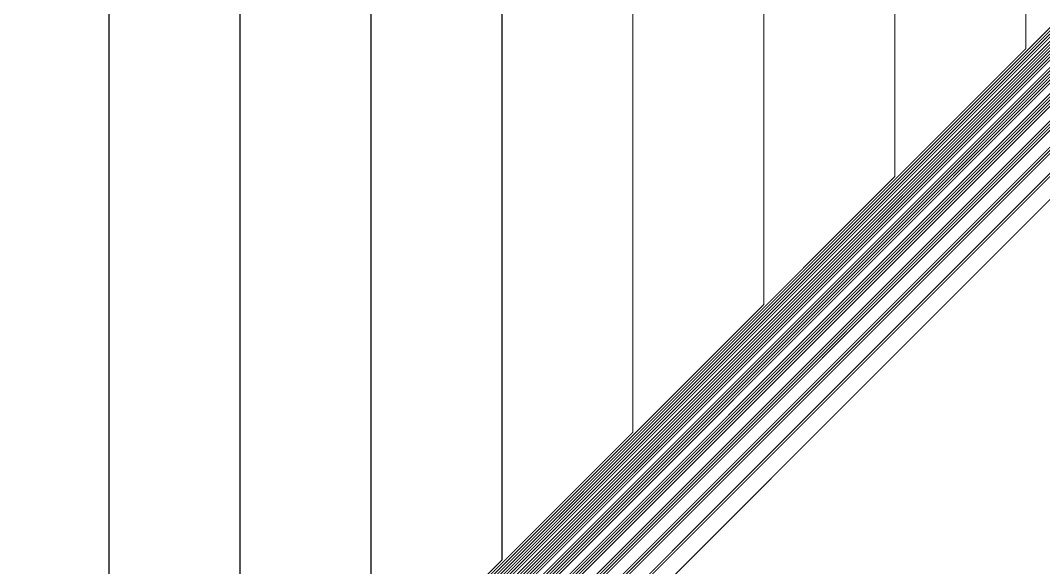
# Model space of a CAD drawing. Header units: inches. Extents: x 0 to 565, y 0 to 565.
# Drawn here: x 283.41 to 332.23, y 333.75 to 359.85 of the extents above; entities that cross this region are included whole.
import ezdxf

# ---------------------------------------------------------------- set-up
doc = ezdxf.new("R2010")
doc.units = ezdxf.units.IN

msp = doc.modelspace()

# ---------------------------------------------------------------- linework, layer by layer
at = {"const_width": 0.05}
for points in [[(293.889, 321.911), (293.889, 560.764)], [(306.389, 334.111), (306.389, 560.764)], [(318.889, 346.311), (318.889, 560.764)], [(331.389, 358.511), (331.389, 560.764)], [(287.639, 315.811), (287.639, 553.514)], [(300.139, 328.011), (300.139, 553.514)], [(312.639, 340.211), (312.639, 553.514)], [(325.139, 352.411), (325.139, 553.514)], [(292.339, 311.111), (531.389, 550.161)], [(291.239, 311.111), (525.139, 545.011)], [(291.139, 311.161), (518.889, 538.911)], [(290.139, 311.111), (512.639, 533.611)], [(290.039, 311.161), (506.389, 527.511)], [(289.939, 311.211), (500.139, 521.411)], [(289.039, 311.111), (493.889, 515.961)], [(288.939, 311.161), (487.639, 509.861)], [(288.839, 311.211), (481.389, 503.761)], [(288.739, 311.261), (475.139, 497.661)], [(287.889, 311.111), (468.889, 492.111)], [(287.789, 311.161), (462.639, 486.011)], [(287.689, 311.211), (456.389, 479.911)], [(287.589, 311.261), (450.139, 473.811)], [(287.489, 311.311), (443.889, 467.711)], [(286.789, 311.111), (437.639, 461.961)], [(286.689, 311.161), (431.389, 455.861)], [(286.589, 311.211), (425.139, 449.761)], [(286.489, 311.261), (418.889, 443.661)], [(286.389, 311.311), (412.639, 437.561)], [(286.289, 311.361), (406.389, 431.461)], [(285.689, 311.111), (400.139, 425.561)], [(285.589, 311.161), (393.889, 419.461)], [(285.489, 311.211), (387.639, 413.361)], [(285.389, 311.261), (381.389, 407.261)], [(285.289, 311.311), (375.139, 401.161)], [(285.189, 311.361), (368.889, 395.061)], [(285.089, 311.411), (362.639, 388.961)], [(284.589, 311.111), (356.389, 382.911)], [(284.489, 311.161), (350.139, 376.811)], [(284.389, 311.211), (343.889, 370.711)], [(284.289, 311.261), (337.639, 364.611)], [(284.189, 311.311), (331.389, 358.511)], [(284.089, 311.361), (325.139, 352.411)], [(283.989, 311.411), (318.889, 346.311)], [(283.889, 311.461), (312.639, 340.211)], [(283.439, 311.161), (306.389, 334.111)]]:
    msp.add_lwpolyline(points, dxfattribs=at)
at = {"const_width": 0.025}
for points in [[(331.376, 358.511, 1), (331.401, 358.511, 1)], [(331.376, 358.511, 1), (331.401, 358.511, 1)], [(325.126, 352.411, 1), (325.151, 352.411, 1)], [(325.126, 352.411, 1), (325.151, 352.411, 1)], [(318.876, 346.311, 1), (318.901, 346.311, 1)], [(318.876, 346.311, 1), (318.901, 346.311, 1)], [(312.626, 340.211, 1), (312.651, 340.211, 1)], [(312.626, 340.211, 1), (312.651, 340.211, 1)], [(306.376, 334.111, 1), (306.401, 334.111, 1)], [(306.376, 334.111, 1), (306.401, 334.111, 1)]]:
    msp.add_lwpolyline(points, format="xyb", close=True, dxfattribs=at)

doc.saveas('drawing.dxf')
